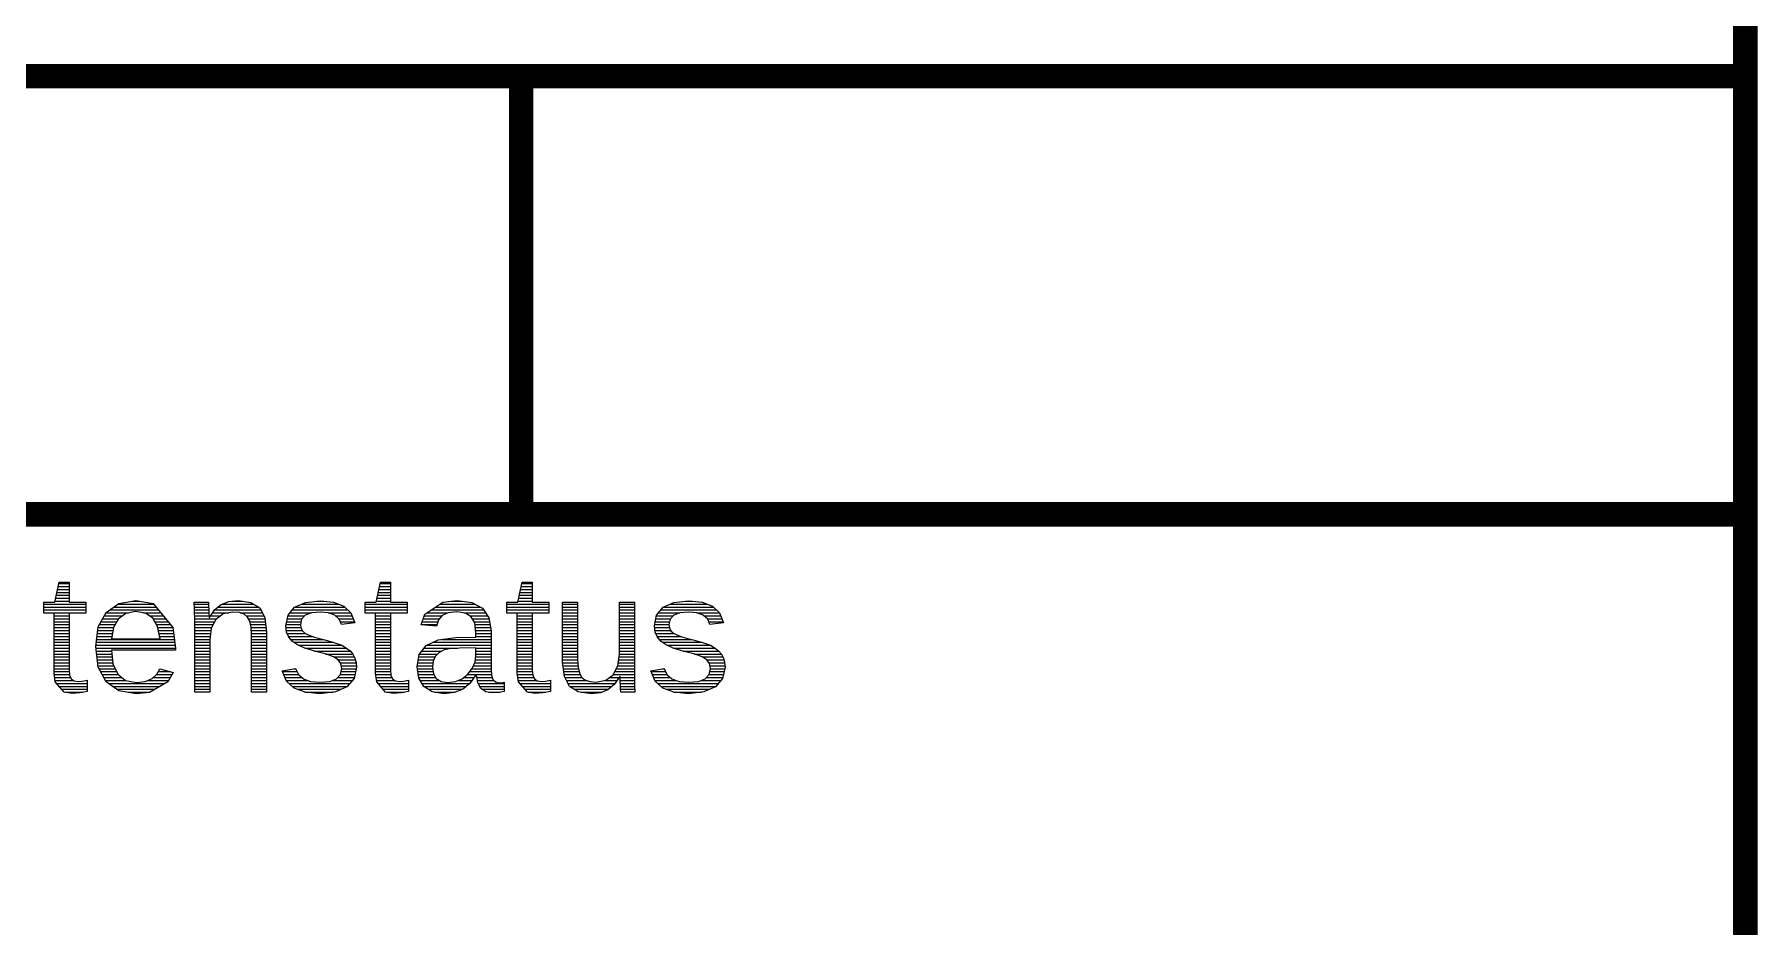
# Model space of a CAD drawing. Header units: millimetres. Extents: x 20 to 410, y 10 to 287.
# Drawn here: x 375.06 to 410.25, y 28.58 to 46.8 of the extents above; entities that cross this region are included whole.
import ezdxf

# ---------------------------------------------------------------- set-up
doc = ezdxf.new("R2010")
doc.units = ezdxf.units.MM
doc.layers.add('KANTEN', color=7, linetype='Continuous', lineweight=50)
doc.layers.add('TEXT', color=7, linetype='Continuous', lineweight=13)

msp = doc.modelspace()

# ---------------------------------------------------------------- linework, layer by layer
at = {"layer": 'KANTEN', "lineweight": 50, "const_width": 0.5}
msp.add_lwpolyline([(20, 10), (410, 10), (410, 287), (20, 287)], close=True, dxfattribs=at)
for points in [[(229.97, 45.95), (410, 45.95)], [(385, 37), (385, 45.95)], [(229.97, 37), (410, 37)]]:
    msp.add_lwpolyline(points, dxfattribs=at)
at = {"layer": 'TEXT', "lineweight": 13}
for p, q in [((375.559, 35.586), (375.769, 35.586)), ((382.122, 35.586), (382.332, 35.586)), ((385.017, 35.586), (385.227, 35.586)), ((375.48, 35.226), (375.769, 35.226)), ((375.494, 35.286), (375.769, 35.286)), ((375.507, 35.346), (375.769, 35.346)), ((375.52, 35.406), (375.769, 35.406)), ((375.533, 35.466), (375.769, 35.466)), ((375.546, 35.526), (375.769, 35.526)), ((377.059, 35.226), (377.206, 35.226)), ((379.099, 35.226), (379.307, 35.226)), ((380.829, 35.226), (380.969, 35.226)), ((382.043, 35.226), (382.332, 35.226)), ((382.056, 35.286), (382.332, 35.286)), ((382.069, 35.346), (382.332, 35.346)), ((382.082, 35.406), (382.332, 35.406)), ((382.095, 35.466), (382.332, 35.466)), ((382.109, 35.526), (382.332, 35.526)), ((383.572, 35.226), (383.788, 35.226)), ((384.938, 35.226), (385.227, 35.226)), ((384.952, 35.286), (385.227, 35.286)), ((384.965, 35.346), (385.227, 35.346)), ((384.978, 35.406), (385.227, 35.406)), ((384.991, 35.466), (385.227, 35.466)), ((385.004, 35.526), (385.227, 35.526)), ((388.356, 35.226), (388.497, 35.226)), ((375.252, 35.166), (376.108, 35.166)), ((375.252, 35.106), (376.108, 35.106)), ((375.252, 35.046), (376.108, 35.046)), ((375.252, 34.986), (376.108, 34.986)), ((375.464, 34.926), (375.769, 34.926)), ((375.464, 34.866), (375.769, 34.866)), ((376.454, 34.866), (376.778, 34.866)), ((376.486, 34.926), (376.86, 34.926)), ((376.519, 34.986), (376.983, 34.986)), ((376.595, 35.046), (377.595, 35.046)), ((376.68, 35.106), (377.545, 35.106)), ((376.766, 35.166), (377.496, 35.166)), ((377.291, 34.986), (377.645, 34.986)), ((377.41, 34.926), (377.695, 34.926)), ((377.486, 34.866), (377.745, 34.866)), ((378.328, 35.166), (378.617, 35.166)), ((378.331, 35.106), (378.62, 35.106)), ((378.334, 35.046), (378.622, 35.046)), ((378.334, 34.986), (378.625, 34.986)), ((378.335, 34.926), (378.626, 34.926)), ((378.335, 34.866), (378.787, 34.866)), ((378.657, 34.926), (378.867, 34.926)), ((378.699, 34.986), (379.028, 34.986)), ((378.741, 35.046), (379.683, 35.046)), ((378.81, 35.106), (379.633, 35.106)), ((378.893, 35.166), (379.537, 35.166)), ((379.265, 34.986), (379.715, 34.986)), ((379.382, 34.926), (379.746, 34.926)), ((379.43, 34.866), (379.769, 34.866)), ((380.225, 34.866), (380.521, 34.866)), ((380.237, 34.926), (380.577, 34.926)), ((380.278, 34.986), (380.713, 34.986)), ((380.328, 35.046), (381.462, 35.046)), ((380.383, 35.106), (381.399, 35.106)), ((380.517, 35.166), (381.274, 35.166)), ((381.064, 34.986), (381.525, 34.986)), ((381.206, 34.926), (381.548, 34.926)), ((381.274, 34.866), (381.572, 34.866)), ((381.815, 35.166), (382.671, 35.166)), ((381.815, 35.106), (382.671, 35.106)), ((381.815, 35.046), (382.671, 35.046)), ((381.815, 34.986), (382.671, 34.986)), ((382.027, 34.926), (382.332, 34.926)), ((382.027, 34.866), (382.332, 34.866)), ((382.998, 34.866), (383.328, 34.866)), ((383.019, 34.926), (383.378, 34.926)), ((383.069, 34.986), (383.501, 34.986)), ((383.158, 35.046), (384.234, 35.046)), ((383.248, 35.106), (384.164, 35.106)), ((383.337, 35.166), (384.054, 35.166)), ((383.833, 34.986), (384.275, 34.986)), ((383.955, 34.926), (384.315, 34.926)), ((384.007, 34.866), (384.346, 34.866)), ((384.71, 35.166), (385.566, 35.166)), ((384.71, 35.106), (385.566, 35.106)), ((384.71, 35.046), (385.566, 35.046)), ((384.71, 34.986), (385.566, 34.986)), ((384.922, 34.926), (385.227, 34.926)), ((384.922, 34.866), (385.227, 34.866)), ((385.848, 35.166), (386.154, 35.166)), ((385.848, 35.106), (386.154, 35.106)), ((385.848, 35.046), (386.154, 35.046)), ((385.848, 34.986), (386.154, 34.986)), ((385.848, 34.926), (386.154, 34.926)), ((385.848, 34.866), (386.154, 34.866)), ((387.007, 35.166), (387.313, 35.166)), ((387.007, 35.106), (387.313, 35.106)), ((387.007, 35.046), (387.313, 35.046)), ((387.007, 34.986), (387.313, 34.986)), ((387.007, 34.926), (387.313, 34.926)), ((387.007, 34.866), (387.313, 34.866)), ((387.752, 34.866), (388.048, 34.866)), ((387.764, 34.926), (388.104, 34.926)), ((387.805, 34.986), (388.24, 34.986)), ((387.855, 35.046), (388.99, 35.046)), ((387.91, 35.106), (388.926, 35.106)), ((388.044, 35.166), (388.801, 35.166)), ((388.591, 34.986), (389.052, 34.986)), ((388.733, 34.926), (389.075, 34.926)), ((388.801, 34.866), (389.099, 34.866)), ((375.464, 34.806), (375.769, 34.806)), ((375.464, 34.746), (375.769, 34.746)), ((375.464, 34.686), (375.769, 34.686)), ((375.464, 34.626), (375.769, 34.626)), ((375.464, 34.566), (375.769, 34.566)), ((375.464, 34.506), (375.769, 34.506)), ((376.339, 34.506), (376.644, 34.506)), ((376.347, 34.566), (376.654, 34.566)), ((376.355, 34.626), (376.665, 34.626)), ((376.363, 34.686), (376.675, 34.686)), ((376.389, 34.746), (376.708, 34.746)), ((376.422, 34.806), (376.742, 34.806)), ((377.52, 34.806), (377.794, 34.806)), ((377.554, 34.746), (377.844, 34.746)), ((377.58, 34.686), (377.891, 34.686)), ((377.592, 34.626), (377.898, 34.626)), ((377.604, 34.566), (377.905, 34.566)), ((377.616, 34.506), (377.912, 34.506)), ((378.336, 34.806), (378.744, 34.806)), ((378.336, 34.746), (378.712, 34.746)), ((378.336, 34.686), (378.68, 34.686)), ((378.336, 34.626), (378.666, 34.626)), ((378.336, 34.566), (378.658, 34.566)), ((378.336, 34.506), (378.65, 34.506)), ((379.46, 34.806), (379.776, 34.806)), ((379.473, 34.746), (379.783, 34.746)), ((379.485, 34.686), (379.79, 34.686)), ((379.488, 34.626), (379.797, 34.626)), ((379.492, 34.566), (379.801, 34.566)), ((379.494, 34.506), (379.801, 34.506)), ((380.2, 34.686), (380.501, 34.686)), ((380.201, 34.746), (380.493, 34.746)), ((380.207, 34.626), (380.53, 34.626)), ((380.213, 34.806), (380.504, 34.806)), ((380.224, 34.566), (380.598, 34.566)), ((380.251, 34.506), (380.738, 34.506)), ((381.305, 34.806), (381.595, 34.806)), ((382.027, 34.806), (382.332, 34.806)), ((382.027, 34.746), (382.332, 34.746)), ((382.027, 34.686), (382.332, 34.686)), ((382.027, 34.626), (382.332, 34.626)), ((382.027, 34.566), (382.332, 34.566)), ((382.027, 34.506), (382.332, 34.506)), ((382.956, 34.746), (383.283, 34.746)), ((382.977, 34.806), (383.3, 34.806)), ((384.04, 34.806), (384.356, 34.806)), ((384.059, 34.746), (384.366, 34.746)), ((384.066, 34.686), (384.376, 34.686)), ((384.074, 34.626), (384.385, 34.626)), ((384.078, 34.566), (384.386, 34.566)), ((384.078, 34.506), (384.386, 34.506)), ((384.922, 34.806), (385.227, 34.806)), ((384.922, 34.746), (385.227, 34.746)), ((384.922, 34.686), (385.227, 34.686)), ((384.922, 34.626), (385.227, 34.626)), ((384.922, 34.566), (385.227, 34.566)), ((384.922, 34.506), (385.227, 34.506)), ((385.848, 34.806), (386.154, 34.806)), ((385.848, 34.746), (386.154, 34.746)), ((385.848, 34.686), (386.154, 34.686)), ((385.848, 34.626), (386.154, 34.626)), ((385.848, 34.566), (386.154, 34.566)), ((385.848, 34.506), (386.154, 34.506)), ((387.007, 34.806), (387.313, 34.806)), ((387.007, 34.746), (387.313, 34.746)), ((387.007, 34.686), (387.313, 34.686)), ((387.007, 34.626), (387.313, 34.626)), ((387.007, 34.566), (387.313, 34.566)), ((387.007, 34.506), (387.313, 34.506)), ((387.727, 34.686), (388.028, 34.686)), ((387.728, 34.746), (388.02, 34.746)), ((387.735, 34.626), (388.057, 34.626)), ((387.74, 34.806), (388.031, 34.806)), ((387.751, 34.566), (388.125, 34.566)), ((387.778, 34.506), (388.265, 34.506)), ((388.833, 34.806), (389.123, 34.806)), ((375.464, 34.446), (375.769, 34.446)), ((375.464, 34.386), (375.769, 34.386)), ((375.464, 34.326), (375.769, 34.326)), ((375.464, 34.266), (375.769, 34.266)), ((375.464, 34.206), (375.769, 34.206)), ((375.464, 34.146), (375.769, 34.146)), ((376.315, 34.326), (377.934, 34.326)), ((376.316, 34.266), (377.941, 34.266)), ((376.323, 34.386), (377.926, 34.386)), ((376.324, 34.206), (376.634, 34.206)), ((376.331, 34.446), (377.919, 34.446)), ((376.331, 34.146), (376.641, 34.146)), ((378.336, 34.446), (378.643, 34.446)), ((378.336, 34.386), (378.641, 34.386)), ((378.336, 34.326), (378.641, 34.326)), ((378.336, 34.266), (378.641, 34.266)), ((378.336, 34.206), (378.641, 34.206)), ((378.336, 34.146), (378.641, 34.146)), ((379.494, 34.446), (379.801, 34.446)), ((379.494, 34.386), (379.801, 34.386)), ((379.494, 34.326), (379.801, 34.326)), ((379.494, 34.266), (379.801, 34.266)), ((379.494, 34.206), (379.801, 34.206)), ((379.494, 34.146), (379.801, 34.146)), ((380.297, 34.446), (380.954, 34.446)), ((380.358, 34.386), (381.169, 34.386)), ((380.446, 34.326), (381.333, 34.326)), ((380.582, 34.266), (381.438, 34.266)), ((380.783, 34.206), (381.51, 34.206)), ((381.008, 34.146), (381.558, 34.146)), ((382.027, 34.446), (382.332, 34.446)), ((382.027, 34.386), (382.332, 34.386)), ((382.027, 34.326), (382.332, 34.326)), ((382.027, 34.266), (382.332, 34.266)), ((382.027, 34.206), (382.332, 34.206)), ((382.027, 34.146), (382.332, 34.146)), ((382.93, 34.146), (383.293, 34.146)), ((382.975, 34.206), (383.382, 34.206)), ((383.021, 34.266), (383.705, 34.266)), ((383.075, 34.326), (384.386, 34.326)), ((383.2, 34.386), (384.386, 34.386)), ((383.381, 34.446), (384.386, 34.446)), ((384.078, 34.266), (384.386, 34.266)), ((384.078, 34.206), (384.386, 34.206)), ((384.078, 34.146), (384.386, 34.146)), ((384.922, 34.446), (385.227, 34.446)), ((384.922, 34.386), (385.227, 34.386)), ((384.922, 34.326), (385.227, 34.326)), ((384.922, 34.266), (385.227, 34.266)), ((384.922, 34.206), (385.227, 34.206)), ((384.922, 34.146), (385.227, 34.146)), ((385.848, 34.446), (386.154, 34.446)), ((385.848, 34.386), (386.154, 34.386)), ((385.848, 34.326), (386.154, 34.326)), ((385.848, 34.266), (386.154, 34.266)), ((385.848, 34.206), (386.154, 34.206)), ((385.848, 34.146), (386.154, 34.146)), ((387.007, 34.446), (387.313, 34.446)), ((387.007, 34.386), (387.313, 34.386)), ((387.007, 34.326), (387.313, 34.326)), ((387.007, 34.266), (387.313, 34.266)), ((387.007, 34.206), (387.313, 34.206)), ((387.007, 34.146), (387.313, 34.146)), ((387.824, 34.446), (388.481, 34.446)), ((387.885, 34.386), (388.696, 34.386)), ((387.973, 34.326), (388.86, 34.326)), ((388.109, 34.266), (388.965, 34.266)), ((388.31, 34.206), (389.037, 34.206)), ((388.535, 34.146), (389.085, 34.146)), ((375.464, 34.086), (375.769, 34.086)), ((375.464, 34.026), (375.769, 34.026)), ((375.464, 33.966), (375.769, 33.966)), ((375.464, 33.906), (375.769, 33.906)), ((375.464, 33.846), (375.769, 33.846)), ((375.464, 33.786), (375.773, 33.786)), ((376.339, 34.086), (376.648, 34.086)), ((376.346, 34.026), (376.655, 34.026)), ((376.354, 33.966), (376.662, 33.966)), ((376.362, 33.906), (376.683, 33.906)), ((376.383, 33.846), (376.711, 33.846)), ((376.415, 33.786), (376.739, 33.786)), ((377.591, 33.786), (377.837, 33.786)), ((377.624, 33.846), (377.626, 33.846)), ((378.336, 34.086), (378.641, 34.086)), ((378.336, 34.026), (378.641, 34.026)), ((378.336, 33.966), (378.641, 33.966)), ((378.336, 33.906), (378.641, 33.906)), ((378.336, 33.846), (378.641, 33.846)), ((378.336, 33.786), (378.641, 33.786)), ((379.494, 34.086), (379.801, 34.086)), ((379.494, 34.026), (379.801, 34.026)), ((379.494, 33.966), (379.801, 33.966)), ((379.494, 33.906), (379.801, 33.906)), ((379.494, 33.846), (379.801, 33.846)), ((379.494, 33.786), (379.801, 33.786)), ((380.129, 33.786), (380.424, 33.786)), ((380.353, 33.846), (380.396, 33.846)), ((381.177, 34.086), (381.591, 34.086)), ((381.268, 34.026), (381.614, 34.026)), ((381.311, 33.966), (381.629, 33.966)), ((381.325, 33.786), (381.617, 33.786)), ((381.33, 33.906), (381.634, 33.906)), ((381.338, 33.846), (381.63, 33.846)), ((382.027, 34.086), (382.332, 34.086)), ((382.027, 34.026), (382.332, 34.026)), ((382.027, 33.966), (382.332, 33.966)), ((382.027, 33.906), (382.332, 33.906)), ((382.027, 33.846), (382.332, 33.846)), ((382.027, 33.786), (382.335, 33.786)), ((382.879, 33.906), (383.191, 33.906)), ((382.88, 33.846), (383.192, 33.846)), ((382.889, 33.786), (383.202, 33.786)), ((382.89, 33.966), (383.198, 33.966)), ((382.901, 34.026), (383.214, 34.026)), ((382.912, 34.086), (383.241, 34.086)), ((383.954, 33.786), (384.39, 33.786)), ((383.999, 33.846), (384.386, 33.846)), ((384.026, 33.906), (384.386, 33.906)), ((384.051, 33.966), (384.386, 33.966)), ((384.065, 34.026), (384.386, 34.026)), ((384.073, 34.086), (384.386, 34.086)), ((384.922, 34.086), (385.227, 34.086)), ((384.922, 34.026), (385.227, 34.026)), ((384.922, 33.966), (385.227, 33.966)), ((384.922, 33.906), (385.227, 33.906)), ((384.922, 33.846), (385.227, 33.846)), ((384.922, 33.786), (385.231, 33.786)), ((385.848, 34.086), (386.154, 34.086)), ((385.848, 34.026), (386.155, 34.026)), ((385.85, 33.966), (386.159, 33.966)), ((385.857, 33.906), (386.162, 33.906)), ((385.864, 33.846), (386.171, 33.846)), ((385.871, 33.786), (386.184, 33.786)), ((386.913, 33.786), (387.313, 33.786)), ((386.945, 33.846), (387.313, 33.846)), ((386.976, 33.906), (387.313, 33.906)), ((386.984, 33.966), (387.313, 33.966)), ((386.992, 34.026), (387.313, 34.026)), ((387, 34.086), (387.313, 34.086)), ((387.656, 33.786), (387.951, 33.786)), ((387.88, 33.846), (387.923, 33.846)), ((388.704, 34.086), (389.118, 34.086)), ((388.795, 34.026), (389.141, 34.026)), ((388.838, 33.966), (389.156, 33.966)), ((388.852, 33.786), (389.144, 33.786)), ((388.857, 33.906), (389.161, 33.906)), ((388.865, 33.846), (389.157, 33.846)), ((375.468, 33.726), (375.779, 33.726)), ((375.476, 33.666), (375.8, 33.666)), ((375.483, 33.606), (375.861, 33.606)), ((375.514, 33.546), (376.139, 33.546)), ((375.567, 33.486), (376.139, 33.486)), ((376.119, 33.606), (376.139, 33.606)), ((376.446, 33.726), (376.776, 33.726)), ((376.478, 33.666), (376.851, 33.666)), ((376.51, 33.606), (376.933, 33.606)), ((376.571, 33.546), (377.724, 33.546)), ((376.657, 33.486), (377.621, 33.486)), ((377.372, 33.606), (377.798, 33.606)), ((377.486, 33.666), (377.832, 33.666)), ((377.552, 33.726), (377.866, 33.726)), ((378.336, 33.726), (378.641, 33.726)), ((378.336, 33.666), (378.641, 33.666)), ((378.336, 33.606), (378.641, 33.606)), ((378.336, 33.546), (378.641, 33.546)), ((378.336, 33.486), (378.641, 33.486)), ((379.494, 33.726), (379.801, 33.726)), ((379.494, 33.666), (379.801, 33.666)), ((379.494, 33.606), (379.801, 33.606)), ((379.494, 33.546), (379.801, 33.546)), ((379.494, 33.486), (379.801, 33.486)), ((380.154, 33.726), (380.452, 33.726)), ((380.18, 33.666), (380.52, 33.666)), ((380.205, 33.606), (380.642, 33.606)), ((380.261, 33.546), (381.501, 33.546)), ((380.324, 33.486), (381.449, 33.486)), ((381.144, 33.606), (381.552, 33.606)), ((381.256, 33.666), (381.592, 33.666)), ((381.31, 33.726), (381.604, 33.726)), ((382.031, 33.726), (382.341, 33.726)), ((382.038, 33.666), (382.363, 33.666)), ((382.046, 33.606), (382.423, 33.606)), ((382.077, 33.546), (382.701, 33.546)), ((382.13, 33.486), (382.701, 33.486)), ((382.682, 33.606), (382.701, 33.606)), ((382.898, 33.726), (383.219, 33.726)), ((382.907, 33.666), (383.256, 33.666)), ((382.938, 33.606), (383.333, 33.606)), ((382.975, 33.546), (383.955, 33.546)), ((383.011, 33.486), (383.883, 33.486)), ((383.71, 33.606), (383.997, 33.606)), ((383.828, 33.666), (384.039, 33.666)), ((383.906, 33.726), (384.394, 33.726)), ((384.097, 33.666), (384.41, 33.666)), ((384.107, 33.606), (384.443, 33.606)), ((384.12, 33.546), (384.657, 33.546)), ((384.152, 33.486), (384.657, 33.486)), ((384.926, 33.726), (385.237, 33.726)), ((384.934, 33.666), (385.258, 33.666)), ((384.941, 33.606), (385.319, 33.606)), ((384.972, 33.546), (385.597, 33.546)), ((385.025, 33.486), (385.597, 33.486)), ((385.577, 33.606), (385.597, 33.606)), ((385.878, 33.726), (386.208, 33.726)), ((385.893, 33.666), (386.246, 33.666)), ((385.924, 33.606), (386.333, 33.606)), ((385.956, 33.546), (386.919, 33.546)), ((385.988, 33.486), (386.859, 33.486)), ((386.71, 33.606), (386.961, 33.606)), ((386.804, 33.666), (387.003, 33.666)), ((386.881, 33.726), (387.313, 33.726)), ((387.021, 33.666), (387.314, 33.666)), ((387.023, 33.606), (387.314, 33.606)), ((387.025, 33.546), (387.315, 33.546)), ((387.028, 33.486), (387.316, 33.486)), ((387.681, 33.726), (387.979, 33.726)), ((387.707, 33.666), (388.047, 33.666)), ((387.732, 33.606), (388.169, 33.606)), ((387.788, 33.546), (389.028, 33.546)), ((387.852, 33.486), (388.976, 33.486)), ((388.671, 33.606), (389.079, 33.606)), ((388.783, 33.666), (389.119, 33.666)), ((388.837, 33.726), (389.132, 33.726)), ((375.62, 33.426), (376.139, 33.426)), ((375.689, 33.366), (376.05, 33.366)), ((376.743, 33.426), (377.517, 33.426)), ((376.967, 33.366), (377.414, 33.366)), ((378.336, 33.426), (378.641, 33.426)), ((379.494, 33.426), (379.801, 33.426)), ((380.425, 33.426), (381.328, 33.426)), ((380.584, 33.366), (381.16, 33.366)), ((382.183, 33.426), (382.701, 33.426)), ((382.251, 33.366), (382.612, 33.366)), ((383.102, 33.426), (383.809, 33.426)), ((383.229, 33.366), (383.655, 33.366)), ((384.2, 33.426), (384.657, 33.426)), ((384.339, 33.366), (384.575, 33.366)), ((385.078, 33.426), (385.597, 33.426)), ((385.147, 33.366), (385.508, 33.366)), ((386.084, 33.426), (386.786, 33.426)), ((386.22, 33.366), (386.645, 33.366)), ((387.031, 33.426), (387.319, 33.426)), ((387.952, 33.426), (388.855, 33.426)), ((388.111, 33.366), (388.687, 33.366))]:
    msp.add_line(p, q, dxfattribs=at)
for points in [[(375.83, 33.343), (375.67, 33.369), (375.487, 33.577), (375.464, 33.758), (375.464, 34.982), (375.252, 34.982), (375.252, 35.204), (375.476, 35.204), (375.566, 35.615), (375.769, 35.615), (375.769, 35.204), (376.108, 35.204), (376.108, 34.982), (375.769, 34.982), (375.769, 33.825), (375.78, 33.712), (375.812, 33.639), (375.871, 33.599), (375.962, 33.585), (376.037, 33.591), (376.139, 33.609), (376.139, 33.384), (375.986, 33.353), (375.83, 33.343)], [(382.549, 33.353), (382.393, 33.343), (382.233, 33.369), (382.05, 33.577), (382.027, 33.758), (382.027, 34.982), (381.815, 34.982), (381.815, 35.204), (382.038, 35.204), (382.128, 35.615), (382.332, 35.615), (382.332, 35.204), (382.671, 35.204), (382.671, 34.982), (382.332, 34.982), (382.332, 33.825), (382.342, 33.712), (382.375, 33.639), (382.434, 33.599), (382.525, 33.585), (382.6, 33.591), (382.701, 33.609), (382.701, 33.384), (382.549, 33.353)], [(385.597, 33.384), (385.444, 33.353), (385.288, 33.343), (385.128, 33.369), (384.945, 33.577), (384.922, 33.758), (384.922, 34.982), (384.71, 34.982), (384.71, 35.204), (384.934, 35.204), (385.024, 35.615), (385.227, 35.615), (385.227, 35.204), (385.566, 35.204), (385.566, 34.982), (385.227, 34.982), (385.227, 33.825), (385.238, 33.712), (385.27, 33.639), (385.329, 33.599), (385.42, 33.585), (385.495, 33.591), (385.597, 33.609), (385.597, 33.384)], [(376.763, 33.736), (376.923, 33.608), (377.144, 33.565), (377.323, 33.585), (377.462, 33.645), (377.562, 33.735), (377.624, 33.846), (377.892, 33.77), (377.783, 33.58), (377.409, 33.363), (377.144, 33.336), (376.786, 33.396), (376.524, 33.578), (376.365, 33.88), (376.312, 34.299), (376.365, 34.701), (376.524, 34.996), (376.783, 35.178), (377.132, 35.238), (377.486, 35.178), (377.89, 34.69), (377.941, 34.264), (377.941, 34.223), (376.632, 34.223), (376.665, 33.944), (376.763, 33.736)], [(379.494, 34.533), (379.485, 34.694), (379.458, 34.814), (379.412, 34.9), (379.344, 34.959), (379.248, 34.992), (379.115, 35.002), (378.918, 34.965), (378.768, 34.852), (378.673, 34.672), (378.641, 34.433), (378.641, 33.37), (378.336, 33.37), (378.336, 34.813), (378.333, 35.071), (378.326, 35.204), (378.614, 35.204), (378.615, 35.189), (378.617, 35.159), (378.619, 35.119), (378.621, 35.073), (378.624, 35.003), (378.627, 34.891), (378.633, 34.891), (378.746, 35.053), (378.876, 35.159), (379.031, 35.219), (379.219, 35.238), (379.48, 35.201), (379.661, 35.088), (379.766, 34.889), (379.801, 34.592), (379.801, 33.37), (379.494, 33.37), (379.494, 34.533)], [(381.588, 33.647), (381.441, 33.476), (381.206, 33.371), (380.892, 33.336), (380.589, 33.364), (380.364, 33.449), (380.211, 33.593), (380.122, 33.801), (380.392, 33.853), (380.452, 33.725), (380.553, 33.637), (380.699, 33.586), (380.892, 33.569), (381.093, 33.586), (381.232, 33.64), (381.313, 33.729), (381.34, 33.853), (381.321, 33.952), (381.265, 34.03), (381.168, 34.092), (381.025, 34.141), (380.806, 34.199), (380.581, 34.266), (380.432, 34.332), (380.333, 34.404), (380.258, 34.491), (380.211, 34.595), (380.196, 34.72), (380.24, 34.941), (380.374, 35.102), (380.594, 35.2), (380.896, 35.233), (381.168, 35.206), (381.378, 35.126), (381.524, 34.987), (381.604, 34.784), (381.33, 34.75), (381.283, 34.858), (381.193, 34.937), (381.063, 34.986), (380.896, 35.002), (380.716, 34.987), (380.59, 34.94), (380.516, 34.861), (380.492, 34.75), (380.502, 34.679), (380.533, 34.621), (380.583, 34.574), (380.653, 34.535), (380.777, 34.492), (380.989, 34.437), (381.197, 34.378), (381.338, 34.324), (381.434, 34.269), (381.507, 34.209), (381.562, 34.141), (381.602, 34.064), (381.628, 33.976), (381.637, 33.877), (381.588, 33.647)], [(383.186, 33.372), (383.013, 33.482), (382.909, 33.655), (382.874, 33.882), (382.921, 34.134), (383.061, 34.319), (383.306, 34.436), (383.666, 34.482), (384.078, 34.489), (384.078, 34.589), (384.054, 34.781), (383.983, 34.909), (383.861, 34.982), (383.685, 35.006), (383.508, 34.989), (383.386, 34.936), (383.312, 34.846), (383.274, 34.714), (382.956, 34.743), (383.031, 34.96), (383.399, 35.208), (383.691, 35.238), (383.994, 35.199), (384.212, 35.08), (384.343, 34.886), (384.386, 34.621), (384.386, 33.831), (384.395, 33.712), (384.422, 33.627), (384.474, 33.575), (384.558, 33.558), (384.605, 33.561), (384.657, 33.57), (384.657, 33.38), (384.541, 33.36), (384.422, 33.353), (384.276, 33.375), (384.175, 33.442), (384.115, 33.556), (384.088, 33.721), (384.078, 33.721), (383.951, 33.541), (383.806, 33.423), (383.634, 33.358), (383.429, 33.336), (383.186, 33.372)], [(386.154, 35.204), (386.154, 34.042), (386.163, 33.88), (386.19, 33.76), (386.236, 33.674), (386.304, 33.616), (386.4, 33.583), (386.532, 33.572), (386.729, 33.61), (386.88, 33.723), (386.975, 33.903), (387.007, 34.141), (387.007, 35.204), (387.313, 35.204), (387.313, 33.762), (387.315, 33.503), (387.322, 33.37), (387.034, 33.37), (387.033, 33.386), (387.031, 33.416), (387.029, 33.456), (387.027, 33.501), (387.024, 33.571), (387.021, 33.684), (387.016, 33.684), (386.902, 33.521), (386.772, 33.414), (386.618, 33.355), (386.429, 33.336), (386.168, 33.373), (385.987, 33.486), (385.883, 33.685), (385.848, 33.982), (385.848, 35.204), (386.154, 35.204)], [(389.164, 33.877), (389.115, 33.647), (388.968, 33.476), (388.733, 33.371), (388.419, 33.336), (388.116, 33.364), (387.891, 33.449), (387.738, 33.593), (387.65, 33.801), (387.919, 33.853), (387.979, 33.725), (388.08, 33.637), (388.226, 33.586), (388.419, 33.569), (388.62, 33.586), (388.759, 33.64), (388.84, 33.729), (388.867, 33.853), (388.848, 33.952), (388.792, 34.03), (388.695, 34.092), (388.552, 34.141), (388.333, 34.199), (388.108, 34.266), (387.959, 34.332), (387.86, 34.404), (387.785, 34.491), (387.738, 34.595), (387.723, 34.72), (387.767, 34.941), (387.901, 35.102), (388.121, 35.2), (388.423, 35.233), (388.695, 35.206), (388.905, 35.126), (389.051, 34.987), (389.131, 34.784), (388.857, 34.75), (388.81, 34.858), (388.72, 34.937), (388.59, 34.986), (388.423, 35.002), (388.243, 34.987), (388.117, 34.94), (388.044, 34.861), (388.019, 34.75), (388.029, 34.679), (388.06, 34.621), (388.11, 34.574), (388.18, 34.535), (388.304, 34.492), (388.516, 34.437), (388.725, 34.378), (388.865, 34.324), (388.961, 34.269), (389.034, 34.209), (389.089, 34.141), (389.13, 34.064), (389.155, 33.976), (389.164, 33.877)], [(377.478, 34.88), (377.329, 34.98), (377.127, 35.013), (376.928, 34.976), (376.776, 34.864), (376.676, 34.688), (376.636, 34.457), (377.626, 34.457), (377.576, 34.708), (377.478, 34.88)], [(383.657, 33.584), (383.796, 33.641), (383.913, 33.732), (384.003, 33.851), (384.059, 33.986), (384.078, 34.125), (384.078, 34.275), (383.744, 34.268), (383.555, 34.256), (383.417, 34.224), (383.319, 34.173), (383.247, 34.099), (383.203, 34.001), (383.188, 33.877), (383.208, 33.744), (383.268, 33.646), (383.366, 33.585), (383.498, 33.565), (383.657, 33.584)]]:
    msp.add_lwpolyline(points, close=True, dxfattribs=at)

doc.saveas('drawing.dxf')
